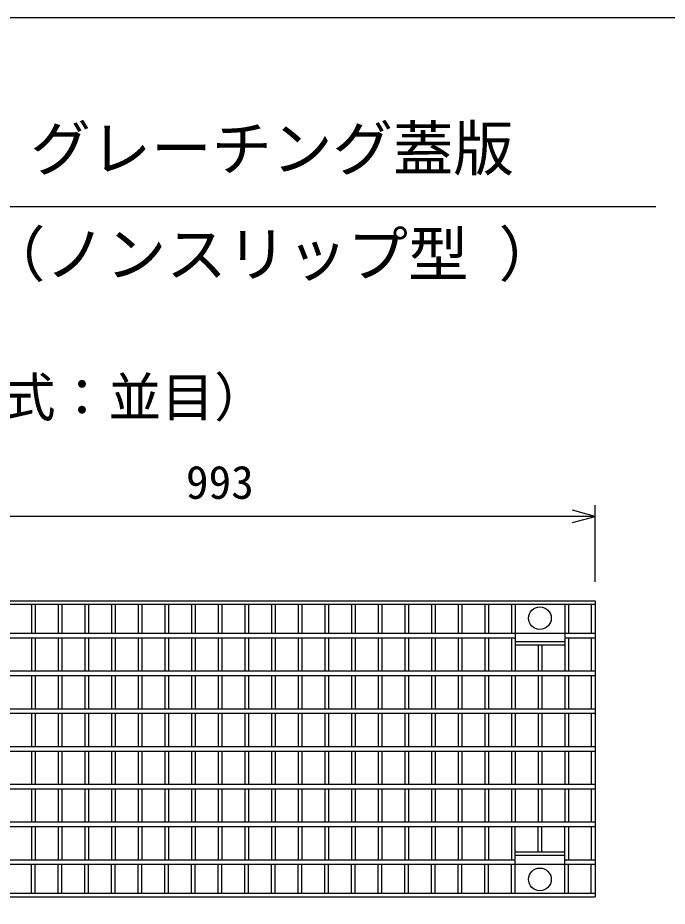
# Model space of a CAD drawing. Units: millimetres, scale not verified. Extents: x -16800 to 16800, y -5940 to 5940.
# Drawn here: x -5666 to -4807, y 2731 to 3908 of the extents above; entities that cross this region are included whole.
import ezdxf
from ezdxf.enums import TextEntityAlignment as Align

# ---------------------------------------------------------------- set-up
doc = ezdxf.new("R2010")
doc.units = ezdxf.units.MM
doc.header["$LTSCALE"] = 20
for name, color, linetype, lineweight in [('0-0_DIM', 7, 'Continuous', 25), ('0-2_HATCH', 6, 'Continuous', 25), ('0-6_TXT', 7, 'Continuous', 25)]:
    doc.layers.add(name, color=color, linetype=linetype, lineweight=lineweight)
doc.styles.add('ＭＳ ゴシック', font='')
doc.styles.get('ＭＳ ゴシック').set_extended_font_data('MS Gothic')

msp = doc.modelspace()

# ---------------------------------------------------------------- linework, layer by layer
at = {"layer": '0-0_DIM'}
for p, q in [((-4902.13, 3161.2), (-4902.13, 3262.78)), ((-4902.13, 3247.78), (-5895.13, 3247.78))]:
    msp.add_line(p, q, dxfattribs=at)
msp.add_lwpolyline([(-4932.13, 3239.74), (-4902.13, 3247.78), (-4932.13, 3255.82)], dxfattribs=at)
at = {"layer": '0-2_HATCH'}
for p, q in [((-5895.13, 3135.97), (-4902.13, 3135.97)), ((-5895.13, 3131.47), (-4902.13, 3131.47)), ((-5648.03, 3131.47), (-5648.03, 3092.97)), ((-5643.03, 3131.47), (-5643.03, 3092.97)), ((-5612.73, 3131.47), (-5612.73, 3092.97)), ((-5607.73, 3131.47), (-5607.73, 3092.97)), ((-5577.43, 3131.47), (-5577.43, 3092.97)), ((-5572.43, 3131.47), (-5572.43, 3092.97)), ((-5542.13, 3131.47), (-5542.13, 3092.97)), ((-5537.13, 3131.47), (-5537.13, 3092.97)), ((-5506.83, 3131.47), (-5506.83, 3092.97)), ((-5501.83, 3131.47), (-5501.83, 3092.97)), ((-5471.53, 3131.47), (-5471.53, 3092.97)), ((-5466.53, 3131.47), (-5466.53, 3092.97)), ((-5436.23, 3131.47), (-5436.23, 3092.97)), ((-5431.23, 3131.47), (-5431.23, 3092.97)), ((-5400.93, 3131.47), (-5400.93, 3092.97)), ((-5395.93, 3131.47), (-5395.93, 3092.97)), ((-5365.83, 3131.47), (-5365.83, 3092.97)), ((-5360.83, 3131.47), (-5360.83, 3092.97)), ((-5330.53, 3131.47), (-5330.53, 3092.97)), ((-5325.53, 3131.47), (-5325.53, 3092.97)), ((-5295.23, 3131.47), (-5295.23, 3092.97)), ((-5290.23, 3131.47), (-5290.23, 3092.97)), ((-5259.93, 3131.47), (-5259.93, 3092.97)), ((-5254.93, 3131.47), (-5254.93, 3092.97)), ((-5224.63, 3131.47), (-5224.63, 3092.97)), ((-5219.63, 3131.47), (-5219.63, 3092.97)), ((-5189.33, 3131.47), (-5189.33, 3092.97)), ((-5184.33, 3131.47), (-5184.33, 3092.97)), ((-5154.03, 3131.47), (-5154.03, 3092.97)), ((-5149.03, 3131.47), (-5149.03, 3092.97)), ((-5118.73, 3131.47), (-5118.73, 3092.97)), ((-5113.73, 3131.47), (-5113.73, 3092.97)), ((-5083.43, 3131.47), (-5083.43, 3092.97)), ((-5078.43, 3131.47), (-5078.43, 3092.97)), ((-5048.13, 3131.47), (-5048.13, 3092.97)), ((-5043.13, 3131.47), (-5043.13, 3092.97)), ((-5012.83, 3131.47), (-5012.83, 3092.97)), ((-5007.83, 3131.47), (-5007.83, 3042.97)), ((-4942.23, 3131.47), (-4942.23, 3042.97)), ((-4937.23, 3131.47), (-4937.23, 3092.97)), ((-4907.13, 3131.47), (-4907.13, 3092.97)), ((-4902.13, 3135.97), (-4902.13, 2743.97)), ((-5895.13, 3092.97), (-4902.13, 3092.97)), ((-5789.23, 3086.97), (-5007.83, 3086.97)), ((-5648.03, 3086.97), (-5648.03, 3042.97)), ((-5643.03, 3086.97), (-5643.03, 3042.97)), ((-5612.73, 3086.97), (-5612.73, 3042.97)), ((-5607.73, 3086.97), (-5607.73, 3042.97)), ((-5577.43, 3086.97), (-5577.43, 3042.97)), ((-5572.43, 3086.97), (-5572.43, 3042.97)), ((-5542.13, 3086.97), (-5542.13, 3042.97)), ((-5537.13, 3086.97), (-5537.13, 3042.97)), ((-5506.83, 3086.97), (-5506.83, 3042.97)), ((-5501.83, 3086.97), (-5501.83, 3042.97)), ((-5471.53, 3086.97), (-5471.53, 3042.97)), ((-5466.53, 3086.97), (-5466.53, 3042.97)), ((-5436.23, 3086.97), (-5436.23, 3042.97)), ((-5431.23, 3086.97), (-5431.23, 3042.97)), ((-5400.93, 3086.97), (-5400.93, 3042.97)), ((-5395.93, 3086.97), (-5395.93, 3042.97)), ((-5365.83, 3086.97), (-5365.83, 3042.97)), ((-5360.83, 3086.97), (-5360.83, 3042.97)), ((-5330.53, 3086.97), (-5330.53, 3042.97)), ((-5325.53, 3086.97), (-5325.53, 3042.97)), ((-5295.23, 3086.97), (-5295.23, 3042.97)), ((-5290.23, 3086.97), (-5290.23, 3042.97)), ((-5259.93, 3086.97), (-5259.93, 3042.97)), ((-5254.93, 3086.97), (-5254.93, 3042.97)), ((-5224.63, 3086.97), (-5224.63, 3042.97)), ((-5219.63, 3086.97), (-5219.63, 3042.97)), ((-5189.33, 3086.97), (-5189.33, 3042.97)), ((-5184.33, 3086.97), (-5184.33, 3042.97)), ((-5154.03, 3086.97), (-5154.03, 3042.97)), ((-5149.03, 3086.97), (-5149.03, 3042.97)), ((-5118.73, 3086.97), (-5118.73, 3042.97)), ((-5113.73, 3086.97), (-5113.73, 3042.97)), ((-5083.43, 3086.97), (-5083.43, 3042.97)), ((-5078.43, 3086.97), (-5078.43, 3042.97)), ((-5048.13, 3086.97), (-5048.13, 3042.97)), ((-5043.13, 3086.97), (-5043.13, 3042.97)), ((-5012.83, 3086.97), (-5012.83, 3042.97)), ((-4942.23, 3086.97), (-4902.13, 3086.97)), ((-4937.23, 3086.97), (-4937.23, 3042.97)), ((-4907.13, 3086.97), (-4907.13, 3042.97)), ((-4942.23, 3081.47), (-5007.83, 3081.47)), ((-4942.23, 3076.97), (-5007.83, 3076.97)), ((-4977.53, 3076.97), (-4977.53, 3042.97)), ((-4972.53, 3076.97), (-4972.53, 3042.97)), ((-5895.13, 3042.97), (-4902.13, 3042.97)), ((-5895.13, 3036.97), (-4902.13, 3036.97)), ((-5648.03, 3036.97), (-5648.03, 2992.97)), ((-5643.03, 3036.97), (-5643.03, 2992.97)), ((-5612.73, 3036.97), (-5612.73, 2992.97)), ((-5607.73, 3036.97), (-5607.73, 2992.97)), ((-5577.43, 3036.97), (-5577.43, 2992.97)), ((-5572.43, 3036.97), (-5572.43, 2992.97)), ((-5542.13, 3036.97), (-5542.13, 2992.97)), ((-5537.13, 3036.97), (-5537.13, 2992.97)), ((-5506.83, 3036.97), (-5506.83, 2992.97)), ((-5501.83, 3036.97), (-5501.83, 2992.97)), ((-5471.53, 3036.97), (-5471.53, 2992.97)), ((-5466.53, 3036.97), (-5466.53, 2992.97)), ((-5436.23, 3036.97), (-5436.23, 2992.97)), ((-5431.23, 3036.97), (-5431.23, 2992.97)), ((-5400.93, 3036.97), (-5400.93, 2992.97)), ((-5395.93, 3036.97), (-5395.93, 2992.97)), ((-5365.83, 3036.97), (-5365.83, 2992.97)), ((-5360.83, 3036.97), (-5360.83, 2992.97)), ((-5330.53, 3036.97), (-5330.53, 2992.97)), ((-5325.53, 3036.97), (-5325.53, 2992.97)), ((-5295.23, 3036.97), (-5295.23, 2992.97)), ((-5290.23, 3036.97), (-5290.23, 2992.97)), ((-5259.93, 3036.97), (-5259.93, 2992.97)), ((-5254.93, 3036.97), (-5254.93, 2992.97)), ((-5224.63, 3036.97), (-5224.63, 2992.97)), ((-5219.63, 3036.97), (-5219.63, 2992.97)), ((-5189.33, 3036.97), (-5189.33, 2992.97)), ((-5184.33, 3036.97), (-5184.33, 2992.97)), ((-5154.03, 3036.97), (-5154.03, 2992.97)), ((-5149.03, 3036.97), (-5149.03, 2992.97)), ((-5118.73, 3036.97), (-5118.73, 2992.97)), ((-5113.73, 3036.97), (-5113.73, 2992.97)), ((-5083.43, 3036.97), (-5083.43, 2992.97)), ((-5078.43, 3036.97), (-5078.43, 2992.97)), ((-5048.13, 3036.97), (-5048.13, 2992.97)), ((-5043.13, 3036.97), (-5043.13, 2992.97)), ((-5012.83, 3036.97), (-5012.83, 2992.97)), ((-5007.83, 3036.97), (-5007.83, 2992.97)), ((-4977.53, 3036.97), (-4977.53, 2992.97)), ((-4972.53, 3036.97), (-4972.53, 2992.97)), ((-4942.23, 3036.97), (-4942.23, 2992.97)), ((-4937.23, 3036.97), (-4937.23, 2992.97)), ((-4907.13, 3036.97), (-4907.13, 2992.97)), ((-5895.13, 2992.97), (-4902.13, 2992.97)), ((-5895.13, 2986.97), (-4902.13, 2986.97)), ((-5648.03, 2986.97), (-5648.03, 2942.97)), ((-5643.03, 2986.97), (-5643.03, 2942.97)), ((-5612.73, 2986.97), (-5612.73, 2942.97)), ((-5607.73, 2986.97), (-5607.73, 2942.97)), ((-5577.43, 2986.97), (-5577.43, 2942.97)), ((-5572.43, 2986.97), (-5572.43, 2942.97)), ((-5542.13, 2986.97), (-5542.13, 2942.97)), ((-5537.13, 2986.97), (-5537.13, 2942.97)), ((-5506.83, 2986.97), (-5506.83, 2942.97)), ((-5501.83, 2986.97), (-5501.83, 2942.97)), ((-5471.53, 2986.97), (-5471.53, 2942.97)), ((-5466.53, 2986.97), (-5466.53, 2942.97)), ((-5436.23, 2986.97), (-5436.23, 2942.97)), ((-5431.23, 2986.97), (-5431.23, 2942.97)), ((-5400.93, 2986.97), (-5400.93, 2942.97)), ((-5395.93, 2986.97), (-5395.93, 2942.97)), ((-5365.83, 2986.97), (-5365.83, 2942.97)), ((-5360.83, 2986.97), (-5360.83, 2942.97)), ((-5330.53, 2986.97), (-5330.53, 2942.97)), ((-5325.53, 2986.97), (-5325.53, 2942.97)), ((-5295.23, 2986.97), (-5295.23, 2942.97)), ((-5290.23, 2986.97), (-5290.23, 2942.97)), ((-5259.93, 2986.97), (-5259.93, 2942.97)), ((-5254.93, 2986.97), (-5254.93, 2942.97)), ((-5224.63, 2986.97), (-5224.63, 2942.97)), ((-5219.63, 2986.97), (-5219.63, 2942.97)), ((-5189.33, 2986.97), (-5189.33, 2942.97)), ((-5184.33, 2986.97), (-5184.33, 2942.97)), ((-5154.03, 2986.97), (-5154.03, 2942.97)), ((-5149.03, 2986.97), (-5149.03, 2942.97)), ((-5118.73, 2986.97), (-5118.73, 2942.97)), ((-5113.73, 2986.97), (-5113.73, 2942.97)), ((-5083.43, 2986.97), (-5083.43, 2942.97)), ((-5078.43, 2986.97), (-5078.43, 2942.97)), ((-5048.13, 2986.97), (-5048.13, 2942.97)), ((-5043.13, 2986.97), (-5043.13, 2942.97)), ((-5012.83, 2986.97), (-5012.83, 2942.97)), ((-5007.83, 2986.97), (-5007.83, 2942.97)), ((-4977.53, 2986.97), (-4977.53, 2942.97)), ((-4972.53, 2986.97), (-4972.53, 2942.97)), ((-4942.23, 2986.97), (-4942.23, 2942.97)), ((-4937.23, 2986.97), (-4937.23, 2942.97)), ((-4907.13, 2986.97), (-4907.13, 2942.97)), ((-5895.13, 2942.97), (-4902.13, 2942.97)), ((-5895.13, 2936.97), (-4902.13, 2936.97)), ((-5648.03, 2936.97), (-5648.03, 2892.97)), ((-5643.03, 2936.97), (-5643.03, 2892.97)), ((-5612.73, 2936.97), (-5612.73, 2892.97)), ((-5607.73, 2936.97), (-5607.73, 2892.97)), ((-5577.43, 2936.97), (-5577.43, 2892.97)), ((-5572.43, 2936.97), (-5572.43, 2892.97)), ((-5542.13, 2936.97), (-5542.13, 2892.97)), ((-5537.13, 2936.97), (-5537.13, 2892.97)), ((-5506.83, 2936.97), (-5506.83, 2892.97)), ((-5501.83, 2936.97), (-5501.83, 2892.97)), ((-5471.53, 2936.97), (-5471.53, 2892.97)), ((-5466.53, 2936.97), (-5466.53, 2892.97)), ((-5436.23, 2936.97), (-5436.23, 2892.97)), ((-5431.23, 2936.97), (-5431.23, 2892.97)), ((-5400.93, 2936.97), (-5400.93, 2892.97)), ((-5395.93, 2936.97), (-5395.93, 2892.97)), ((-5365.83, 2936.97), (-5365.83, 2892.97)), ((-5360.83, 2936.97), (-5360.83, 2892.97)), ((-5330.53, 2936.97), (-5330.53, 2892.97)), ((-5325.53, 2936.97), (-5325.53, 2892.97)), ((-5295.23, 2936.97), (-5295.23, 2892.97)), ((-5290.23, 2936.97), (-5290.23, 2892.97)), ((-5259.93, 2936.97), (-5259.93, 2892.97)), ((-5254.93, 2936.97), (-5254.93, 2892.97)), ((-5224.63, 2936.97), (-5224.63, 2892.97)), ((-5219.63, 2936.97), (-5219.63, 2892.97)), ((-5189.33, 2936.97), (-5189.33, 2892.97)), ((-5184.33, 2936.97), (-5184.33, 2892.97)), ((-5154.03, 2936.97), (-5154.03, 2892.97)), ((-5149.03, 2936.97), (-5149.03, 2892.97)), ((-5118.73, 2936.97), (-5118.73, 2892.97)), ((-5113.73, 2936.97), (-5113.73, 2892.97)), ((-5083.43, 2936.97), (-5083.43, 2892.97)), ((-5078.43, 2936.97), (-5078.43, 2892.97)), ((-5048.13, 2936.97), (-5048.13, 2892.97)), ((-5043.13, 2936.97), (-5043.13, 2892.97)), ((-5012.83, 2936.97), (-5012.83, 2892.97)), ((-5007.83, 2936.97), (-5007.83, 2892.97)), ((-4977.53, 2936.97), (-4977.53, 2892.97)), ((-4972.53, 2936.97), (-4972.53, 2892.97)), ((-4942.23, 2936.97), (-4942.23, 2892.97)), ((-4937.23, 2936.97), (-4937.23, 2892.97)), ((-4907.13, 2936.97), (-4907.13, 2892.97)), ((-5895.13, 2892.97), (-4902.13, 2892.97)), ((-5895.13, 2886.97), (-4902.13, 2886.97)), ((-5648.03, 2886.97), (-5648.03, 2842.97)), ((-5643.03, 2886.97), (-5643.03, 2842.97)), ((-5612.73, 2886.97), (-5612.73, 2842.97)), ((-5607.73, 2886.97), (-5607.73, 2842.97)), ((-5577.43, 2886.97), (-5577.43, 2842.97)), ((-5572.43, 2886.97), (-5572.43, 2842.97)), ((-5542.13, 2886.97), (-5542.13, 2842.97)), ((-5537.13, 2886.97), (-5537.13, 2842.97)), ((-5506.83, 2886.97), (-5506.83, 2842.97)), ((-5501.83, 2886.97), (-5501.83, 2842.97)), ((-5471.53, 2886.97), (-5471.53, 2842.97)), ((-5466.53, 2886.97), (-5466.53, 2842.97)), ((-5436.23, 2886.97), (-5436.23, 2842.97)), ((-5431.23, 2886.97), (-5431.23, 2842.97)), ((-5400.93, 2886.97), (-5400.93, 2842.97)), ((-5395.93, 2886.97), (-5395.93, 2842.97)), ((-5365.83, 2886.97), (-5365.83, 2842.97)), ((-5360.83, 2886.97), (-5360.83, 2842.97)), ((-5330.53, 2886.97), (-5330.53, 2842.97)), ((-5325.53, 2886.97), (-5325.53, 2842.97)), ((-5295.23, 2886.97), (-5295.23, 2842.97)), ((-5290.23, 2886.97), (-5290.23, 2842.97)), ((-5259.93, 2886.97), (-5259.93, 2842.97)), ((-5254.93, 2886.97), (-5254.93, 2842.97)), ((-5224.63, 2886.97), (-5224.63, 2842.97)), ((-5219.63, 2886.97), (-5219.63, 2842.97)), ((-5189.33, 2886.97), (-5189.33, 2842.97)), ((-5184.33, 2886.97), (-5184.33, 2842.97)), ((-5154.03, 2886.97), (-5154.03, 2842.97)), ((-5149.03, 2886.97), (-5149.03, 2842.97)), ((-5118.73, 2886.97), (-5118.73, 2842.97)), ((-5113.73, 2886.97), (-5113.73, 2842.97)), ((-5083.43, 2886.97), (-5083.43, 2842.97)), ((-5078.43, 2886.97), (-5078.43, 2842.97)), ((-5048.13, 2886.97), (-5048.13, 2842.97)), ((-5043.13, 2886.97), (-5043.13, 2842.97)), ((-5012.83, 2886.97), (-5012.83, 2842.97)), ((-5007.83, 2886.97), (-5007.83, 2842.97)), ((-4977.53, 2886.97), (-4977.53, 2842.97)), ((-4972.53, 2886.97), (-4972.53, 2842.97)), ((-4942.23, 2886.97), (-4942.23, 2842.97)), ((-4937.23, 2886.97), (-4937.23, 2842.97)), ((-4907.13, 2886.97), (-4907.13, 2842.97)), ((-5895.13, 2842.97), (-4902.13, 2842.97)), ((-5895.13, 2836.97), (-4902.13, 2836.97)), ((-5648.03, 2836.97), (-5648.03, 2792.97)), ((-5643.03, 2836.97), (-5643.03, 2792.97)), ((-5612.73, 2836.97), (-5612.73, 2792.97)), ((-5607.73, 2836.97), (-5607.73, 2792.97)), ((-5577.43, 2836.97), (-5577.43, 2792.97)), ((-5572.43, 2836.97), (-5572.43, 2792.97)), ((-5542.13, 2836.97), (-5542.13, 2792.97)), ((-5537.13, 2836.97), (-5537.13, 2792.97)), ((-5506.83, 2836.97), (-5506.83, 2792.97)), ((-5501.83, 2836.97), (-5501.83, 2792.97)), ((-5471.53, 2836.97), (-5471.53, 2792.97)), ((-5466.53, 2836.97), (-5466.53, 2792.97)), ((-5436.23, 2836.97), (-5436.23, 2792.97)), ((-5431.23, 2836.97), (-5431.23, 2792.97)), ((-5400.93, 2836.97), (-5400.93, 2792.97)), ((-5395.93, 2836.97), (-5395.93, 2792.97)), ((-5365.83, 2836.97), (-5365.83, 2792.97)), ((-5360.83, 2836.97), (-5360.83, 2792.97)), ((-5330.53, 2836.97), (-5330.53, 2792.97)), ((-5325.53, 2836.97), (-5325.53, 2792.97)), ((-5295.23, 2836.97), (-5295.23, 2792.97)), ((-5290.23, 2836.97), (-5290.23, 2792.97)), ((-5259.93, 2836.97), (-5259.93, 2792.97)), ((-5254.93, 2836.97), (-5254.93, 2792.97)), ((-5224.63, 2836.97), (-5224.63, 2792.97)), ((-5219.63, 2836.97), (-5219.63, 2792.97)), ((-5189.33, 2836.97), (-5189.33, 2792.97)), ((-5184.33, 2836.97), (-5184.33, 2792.97)), ((-5154.03, 2836.97), (-5154.03, 2792.97)), ((-5149.03, 2836.97), (-5149.03, 2792.97)), ((-5118.73, 2836.97), (-5118.73, 2792.97)), ((-5113.73, 2836.97), (-5113.73, 2792.97)), ((-5083.43, 2836.97), (-5083.43, 2792.97)), ((-5078.43, 2836.97), (-5078.43, 2792.97)), ((-5048.13, 2836.97), (-5048.13, 2792.97)), ((-5043.13, 2836.97), (-5043.13, 2792.97)), ((-5012.83, 2836.97), (-5012.83, 2792.97)), ((-5007.83, 2748.47), (-5007.83, 2836.97)), ((-4977.53, 2802.97), (-4977.53, 2836.97)), ((-4972.53, 2802.97), (-4972.53, 2836.97)), ((-4942.23, 2748.47), (-4942.23, 2836.97)), ((-4937.23, 2836.97), (-4937.23, 2792.97)), ((-4907.13, 2836.97), (-4907.13, 2792.97)), ((-4942.23, 2802.97), (-5007.83, 2802.97)), ((-5789.23, 2792.97), (-5007.83, 2792.97)), ((-4942.23, 2798.47), (-5007.83, 2798.47)), ((-4942.23, 2792.97), (-4902.13, 2792.97)), ((-5895.13, 2786.97), (-4902.13, 2786.97)), ((-5648.03, 2748.47), (-5648.03, 2786.97)), ((-5643.03, 2748.47), (-5643.03, 2786.97)), ((-5612.73, 2748.47), (-5612.73, 2786.97)), ((-5607.73, 2748.47), (-5607.73, 2786.97)), ((-5577.43, 2748.47), (-5577.43, 2786.97)), ((-5572.43, 2748.47), (-5572.43, 2786.97)), ((-5542.13, 2748.47), (-5542.13, 2786.97)), ((-5537.13, 2748.47), (-5537.13, 2786.97)), ((-5506.83, 2748.47), (-5506.83, 2786.97)), ((-5501.83, 2748.47), (-5501.83, 2786.97)), ((-5471.53, 2748.47), (-5471.53, 2786.97)), ((-5466.53, 2748.47), (-5466.53, 2786.97)), ((-5436.23, 2748.47), (-5436.23, 2786.97)), ((-5431.23, 2748.47), (-5431.23, 2786.97)), ((-5400.93, 2748.47), (-5400.93, 2786.97)), ((-5395.93, 2748.47), (-5395.93, 2786.97)), ((-5365.83, 2748.47), (-5365.83, 2786.97)), ((-5360.83, 2748.47), (-5360.83, 2786.97)), ((-5330.53, 2748.47), (-5330.53, 2786.97)), ((-5325.53, 2748.47), (-5325.53, 2786.97)), ((-5295.23, 2748.47), (-5295.23, 2786.97)), ((-5290.23, 2748.47), (-5290.23, 2786.97)), ((-5259.93, 2748.47), (-5259.93, 2786.97)), ((-5254.93, 2748.47), (-5254.93, 2786.97)), ((-5224.63, 2748.47), (-5224.63, 2786.97)), ((-5219.63, 2748.47), (-5219.63, 2786.97)), ((-5189.33, 2748.47), (-5189.33, 2786.97)), ((-5184.33, 2748.47), (-5184.33, 2786.97)), ((-5154.03, 2748.47), (-5154.03, 2786.97)), ((-5149.03, 2748.47), (-5149.03, 2786.97)), ((-5118.73, 2748.47), (-5118.73, 2786.97)), ((-5113.73, 2748.47), (-5113.73, 2786.97)), ((-5083.43, 2748.47), (-5083.43, 2786.97)), ((-5078.43, 2748.47), (-5078.43, 2786.97)), ((-5048.13, 2748.47), (-5048.13, 2786.97)), ((-5043.13, 2748.47), (-5043.13, 2786.97)), ((-5012.83, 2748.47), (-5012.83, 2786.97)), ((-4937.23, 2748.47), (-4937.23, 2786.97)), ((-4907.13, 2748.47), (-4907.13, 2786.97)), ((-5895.13, 2748.47), (-4902.13, 2748.47)), ((-5895.13, 2743.97), (-4902.13, 2743.97))]:
    msp.add_line(p, q, dxfattribs=at)
for centre in [(-4975.13, 3112.97), (-4975.13, 2766.97)]:
    msp.add_circle(centre, 15, dxfattribs=at)
at = {"layer": '0-6_TXT'}
msp.add_line((-5837.51, 3658.19), (-4821.92, 3658.19), dxfattribs=at)
msp.add_lwpolyline([(-6579.71, 1458.19), (-4079.71, 1458.19), (-4079.71, 3908.19), (-6579.71, 3908.19)], close=True, dxfattribs=at)

# ---------------------------------------------------------------- texts
at = {"layer": '0-0_DIM', "style": 'ＭＳ ゴシック'}
for s, height, p in [('（ボルト固定式：並目）', 51.32, (-6106.27, 3364.56)), ('993', 43.99, (-5443.63, 3257.78))]:
    msp.add_text(s, height=height, dxfattribs=at).set_placement(p, align=Align.BOTTOM_LEFT)
at = {"layer": '0-6_TXT', "style": 'ＭＳ ゴシック'}
for s, p in [('グレーチング蓋版', (-5649.71, 3688.19)), ('（ノンスリップ型 ）', (-5709.71, 3548.19))]:
    msp.add_text(s, height=58.65, dxfattribs=at).set_placement(p, align=Align.BOTTOM_LEFT)

doc.saveas('drawing.dxf')
